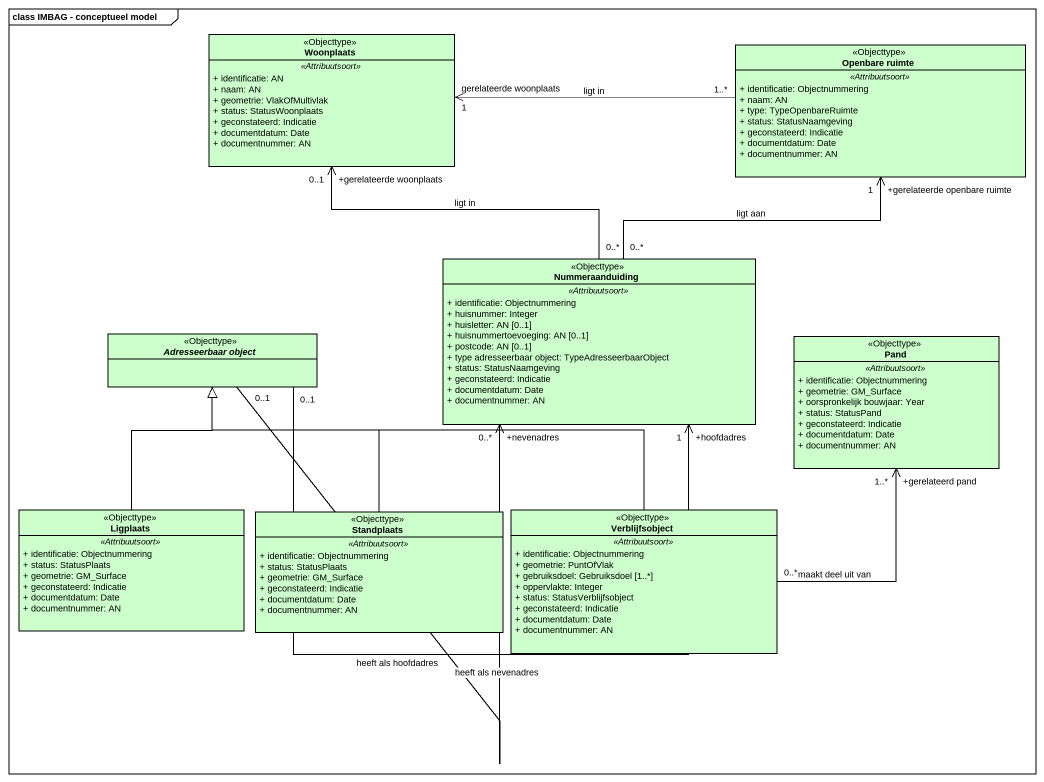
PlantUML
@startuml
mainframe class IMBAG - conceptueel model
hide circle
hide empty members
skinparam classAttributeIconSize 0
class Woonplaats <<Objecttype>> #CCFFCC {
  .. <<Attribuutsoort>> ..
  + identificatie: AN
  + naam: AN
  + geometrie: VlakOfMultivlak
  + status: StatusWoonplaats
  + geconstateerd: Indicatie
  + documentdatum: Date
  + documentnummer: AN
}
class "Openbare ruimte" as Openbare_ruimte <<Objecttype>> #CCFFCC {
  .. <<Attribuutsoort>> ..
  + identificatie: Objectnummering
  + naam: AN
  + type: TypeOpenbareRuimte
  + status: StatusNaamgeving
  + geconstateerd: Indicatie
  + documentdatum: Date
  + documentnummer: AN
}
class Nummeraanduiding <<Objecttype>> #CCFFCC {
  .. <<Attribuutsoort>> ..
  + identificatie: Objectnummering
  + huisnummer: Integer
  + huisletter: AN [0..1]
  + huisnummertoevoeging: AN [0..1]
  + postcode: AN [0..1]
  + type adresseerbaar object: TypeAdresseerbaarObject
  + status: StatusNaamgeving
  + geconstateerd: Indicatie
  + documentdatum: Date
  + documentnummer: AN
}
abstract class "Adresseerbaar object" as Adresseerbaar_object <<Objecttype>> #CCFFCC
class Pand <<Objecttype>> #CCFFCC {
  .. <<Attribuutsoort>> ..
  + identificatie: Objectnummering
  + geometrie: GM_Surface
  + oorspronkelijk bouwjaar: Year
  + status: StatusPand
  + geconstateerd: Indicatie
  + documentdatum: Date
  + documentnummer: AN
}
class Ligplaats <<Objecttype>> #CCFFCC {
  .. <<Attribuutsoort>> ..
  + identificatie: Objectnummering
  + status: StatusPlaats
  + geometrie: GM_Surface
  + geconstateerd: Indicatie
  + documentdatum: Date
  + documentnummer: AN
}
class Standplaats <<Objecttype>> #CCFFCC {
  .. <<Attribuutsoort>> ..
  + identificatie: Objectnummering
  + status: StatusPlaats
  + geometrie: GM_Surface
  + geconstateerd: Indicatie
  + documentdatum: Date
  + documentnummer: AN
}
class Verblijfsobject <<Objecttype>> #CCFFCC {
  .. <<Attribuutsoort>> ..
  + identificatie: Objectnummering
  + geometrie: PuntOfVlak
  + gebruiksdoel: Gebruiksdoel [1..*]
  + oppervlakte: Integer
  + status: StatusVerblijfsobject
  + geconstateerd: Indicatie
  + documentdatum: Date
  + documentnummer: AN
}
Openbare_ruimte "1..*" -left-> "gerelateerde woonplaats\n1" Woonplaats : ligt in
Nummeraanduiding "0..*" -up-> "+gerelateerde woonplaats\n0..1" Woonplaats : ligt in
Nummeraanduiding "0..*" -up-> "+gerelateerde openbare ruimte\n1" Openbare_ruimte : ligt aan
Adresseerbaar_object "0..1" -right-> "+nevenadres\n0..*" Nummeraanduiding : heeft als nevenadres
Adresseerbaar_object "0..1" -right-> "+hoofdadres\n1" Nummeraanduiding : heeft als hoofdadres
Ligplaats -up-|> Adresseerbaar_object
Standplaats -up-|> Adresseerbaar_object
Verblijfsobject -left-|> Adresseerbaar_object
Verblijfsobject "0..*" -up-> "+gerelateerd pand\n1..*" Pand : maakt deel uit van
@enduml
